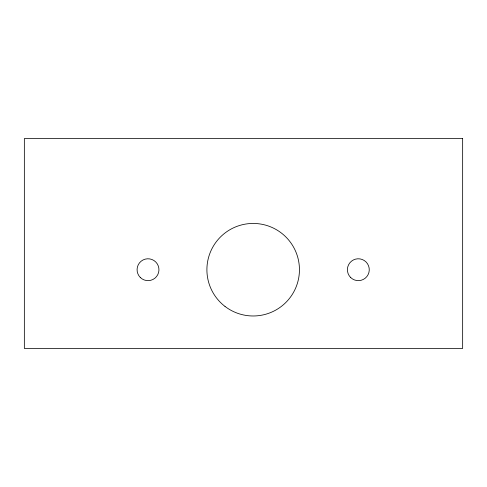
<?xml version="1.0" encoding="UTF-8"?>
<svg xmlns="http://www.w3.org/2000/svg" width="487" height="487" viewBox="0 0 487 487"><rect width="100%" height="100%" fill="white"/><g stroke="black" fill="none" stroke-linecap="round" stroke-linejoin="round"><path stroke-width="0.73" d="M462.65 138.552L24.35 138.552L24.35 348.448L462.65 348.448L462.65 138.552M140.28 277.444A10.939 10.939 0 0 0 158.579 272.543A10.939 10.939 0 0 0 145.187 259.145A10.939 10.939 0 0 0 140.28 277.444M350.597 277.444A10.939 10.939 0 0 0 368.896 272.543A10.939 10.939 0 0 0 355.504 259.145A10.939 10.939 0 0 0 350.597 277.444M225.006 306.42A46.271 46.271 0 0 0 299.048 275.752A46.271 46.271 0 0 0 235.471 226.96A46.271 46.271 0 0 0 225.006 306.42"/></g></svg>
